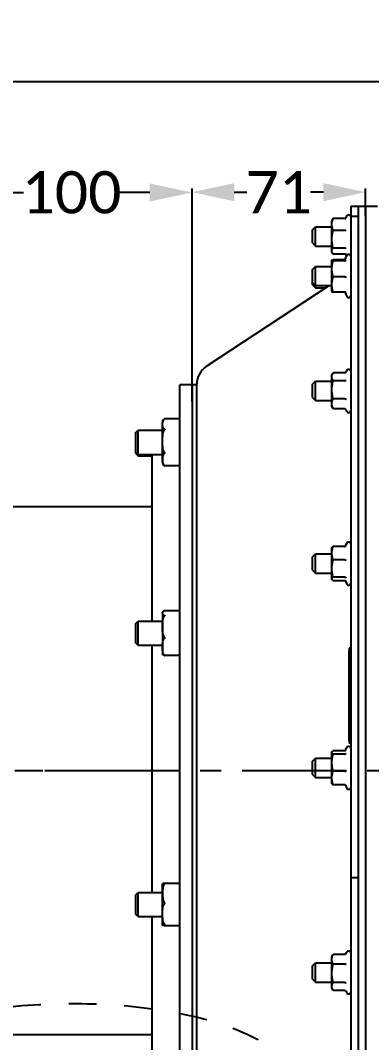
# Model space of a CAD drawing. Header units: millimetres. Extents: x 233 to 4124, y -943 to 2529.
# Drawn here: x 3085.5 to 3231.2, y 465.9 to 889.7 of the extents above; entities that cross this region are included whole.
import ezdxf

# ---------------------------------------------------------------- set-up
doc = ezdxf.new("R2010")
doc.units = ezdxf.units.MM
doc.header["$LTSCALE"] = 115.5
doc.header["$PDMODE"] = 3
doc.header["$PDSIZE"] = 8
doc.linetypes.add('CENTER', pattern=[0.6, 0.375, -0.075, 0.075, -0.075])
doc.linetypes.add('DASHED', pattern=[0.2, 0.1, -0.1])
doc.layers.get('0').update_dxf_attribs({"linetype": 'CONTINUOUS'})
doc.layers.get('Defpoints').update_dxf_attribs({"linetype": 'CONTINUOUS'})
doc.styles.get("Standard").update_dxf_attribs({"font": 'calibri.ttf'})
doc.dimstyles.new('DIMSTYLE_3', dxfattribs={"dimtxt": 17.5, "dimasz": 17.5, "dimexe": 1.5, "dimexo": 1, "dimgap": 0.875, "dimtad": 1, "dimdsep": 46, "dimtxsty": 'Standard', "dimblk": '_FILLED', "dimblk1": '_FILLED', "dimblk2": '_FILLED', "dimcen": 0.09, "dimazin": 2, "dimtp": 0.01, "dimtm": 0.01, "dimtfac": 1, "dimtofl": 0, "dimtmove": 0, "dimatfit": 3, "dimldrblk": '_FILLED', "dimfxl": 1, "dimtolj": 1, "dimarcsym": 0})
doc.dimstyles.get("Standard").update_dxf_attribs({"dimtxt": 17.5, "dimasz": 17.5, "dimexe": 1.5, "dimexo": 1, "dimtad": 1, "dimdsep": 46, "dimtxsty": 'Standard', "dimblk": '_FILLED', "dimblk1": '_FILLED', "dimblk2": '_FILLED', "dimcen": 0.09, "dimazin": 2, "dimtol": 1, "dimtp": 0.01, "dimtm": 0.01, "dimtfac": 1, "dimtofl": 0, "dimtmove": 0, "dimatfit": 3, "dimldrblk": '_FILLED', "dimfxl": 1, "dimtolj": 1, "dimarcsym": 0})

# ---------------------------------------------------------------- blocks, each defined once
blk = doc.blocks.new('_FILLED')
at = {"color": 0, "linetype": 'ByBlock'}
blk.add_solid([(0, 0), (-1, 0.214), (-1, -0.214)], dxfattribs=at)
blk = doc.blocks.new('*D187')
at = {"color": 0, "linetype": 'Continuous', "lineweight": -2}
for p, q in [((3056.9, 743.68), (3056.9, 865.87)), ((3886.71, 688.07), (3886.71, 865.87)), ((3074.4, 864.37), (3869.21, 864.37))]:
    blk.add_line(p, q, dxfattribs=at)
at = {"layer": 'Defpoints', "color": 0}
for p in [(3886.71, 864.37), (3056.9, 742.68), (3886.71, 687.07)]:
    blk.add_point(p, dxfattribs=at)
at = {"color": 0, "linetype": 'ByBlock', "lineweight": -2, "xscale": 17.5, "yscale": 17.5, "zscale": 17.5, "rotation": 180}
blk.add_blockref('_FILLED', (3056.9, 864.37), dxfattribs=at)
at = {"color": 0, "linetype": 'ByBlock', "lineweight": -2, "xscale": 17.5, "yscale": 17.5, "zscale": 17.5}
blk.add_blockref('_FILLED', (3886.71, 864.37), dxfattribs=at)
at = {"color": 0, "insert": (3430.03, 888.57), "char_height": 17.5, "attachment_point": 2, "line_spacing_factor": 0.9}
blk.add_mtext('\\A1;830', dxfattribs=at)
blk = doc.blocks.new('*D193')
at = {"color": 0, "lineweight": -2}
for p, q in [((3056.71, 729.05), (3056.71, 819.86)), ((3074.21, 818.36), (3086.77, 818.36)), ((3139.21, 818.36), (3126.64, 818.36)), ((3156.71, 731.73), (3156.71, 819.86))]:
    blk.add_line(p, q, dxfattribs=at)
at = {"layer": 'Defpoints', "color": 0}
for p in [(3156.71, 818.36), (3156.71, 730.73), (3056.71, 728.05)]:
    blk.add_point(p, dxfattribs=at)
at = {"color": 0, "linetype": 'ByBlock', "lineweight": -2, "xscale": 17.5, "yscale": 17.5, "zscale": 17.5, "rotation": 180}
blk.add_blockref('_FILLED', (3056.71, 818.36), dxfattribs=at)
at = {"color": 0, "linetype": 'ByBlock', "lineweight": -2, "xscale": 17.5, "yscale": 17.5, "zscale": 17.5}
blk.add_blockref('_FILLED', (3156.71, 818.36), dxfattribs=at)
at = {"color": 0, "insert": (3106.71, 818.36), "char_height": 17.5, "attachment_point": 5}
blk.add_mtext('\\A1;\\A1;100', dxfattribs=at)
blk = doc.blocks.new('*D194')
at = {"color": 0, "lineweight": -2}
for p, q in [((3156.71, 731.73), (3156.71, 819.99)), ((3174.21, 818.49), (3179.52, 818.49)), ((3211.21, 818.49), (3205.89, 818.49)), ((3228.71, 808.79), (3228.71, 819.99))]:
    blk.add_line(p, q, dxfattribs=at)
at = {"layer": 'Defpoints', "color": 0}
for p in [(3156.71, 818.49), (3228.71, 807.79), (3156.71, 730.73)]:
    blk.add_point(p, dxfattribs=at)
at = {"color": 0, "linetype": 'ByBlock', "lineweight": -2, "xscale": 17.5, "yscale": 17.5, "zscale": 17.5, "rotation": 180}
blk.add_blockref('_FILLED', (3156.71, 818.49), dxfattribs=at)
at = {"color": 0, "linetype": 'ByBlock', "lineweight": -2, "xscale": 17.5, "yscale": 17.5, "zscale": 17.5}
blk.add_blockref('_FILLED', (3228.71, 818.49), dxfattribs=at)
at = {"color": 0, "insert": (3192.71, 818.49), "char_height": 17.5, "attachment_point": 5}
blk.add_mtext('\\A1;\\A1;71', dxfattribs=at)

msp = doc.modelspace()

# ---------------------------------------------------------------- linework, layer by layer
at = {"linetype": 'Continuous'}
for p, q in [((3222.70762, 344.68208), (3222.70762, 812.68208)), ((3222.70762, 812.68208), (3233.70762, 812.68208)), ((3225.70762, 812.68208), (3225.70762, 344.68208)), ((3228.70762, 812.68208), (3228.70762, 344.68208)), ((3214.70762, 806.67925), (3214.93394, 807.07125)), ((3214.70762, 793.67925), (3214.70762, 806.67925)), ((3220.10056, 807.55714), (3215.28818, 807.55714)), ((3220.50041, 807.75842), (3220.74325, 808.42562)), ((3220.58215, 807.8697), (3220.6215, 807.95654)), ((3225.70762, 808.41402), (3222.70762, 808.41402)), ((3206.70762, 802.92924), (3207.95762, 804.17924)), ((3206.70762, 797.42924), (3206.70762, 802.92924)), ((3207.95762, 796.17924), (3207.95762, 804.17924)), ((3207.95762, 804.17924), (3214.70762, 804.17924)), ((3220.10056, 802.67444), (3215.28818, 802.67444)), ((3206.70762, 797.42924), (3207.95762, 796.17924)), ((3207.95762, 796.17924), (3214.70762, 796.17924)), ((3214.70762, 793.67925), (3214.93394, 793.28725)), ((3220.10056, 795.29655), (3215.28818, 795.29655)), ((3220.10056, 792.80136), (3215.28818, 792.80136)), ((3220.3811, 792.92787), (3220.73207, 791.96359)), ((3220.38174, 792.92837), (3220.3819, 792.92796)), ((3214.70762, 790.23852), (3214.7132, 790.25734)), ((3214.70762, 777.24792), (3214.70762, 790.23852)), ((3220.10056, 790.44033), (3215.28818, 790.44033)), ((3220.10056, 790.0367), (3215.28818, 790.0367)), ((3220.23141, 790.58707), (3220.23097, 790.5859)), ((3220.23111, 790.58719), (3220.74325, 791.99429)), ((3206.70762, 786.49792), (3207.95762, 787.74792)), ((3206.70762, 780.13963), (3206.70762, 786.49792)), ((3207.95762, 778.88963), (3207.95762, 787.74792)), ((3207.95762, 787.74792), (3214.70762, 787.74792)), ((3206.70762, 780.99792), (3207.95762, 779.74792)), ((3206.70762, 780.13963), (3207.95762, 778.88963)), ((3220.10056, 783.3443), (3215.28818, 783.3443)), ((3162.76726, 746.34811), (3213.62605, 779.74792)), ((3207.95762, 779.74792), (3214.70762, 779.74792)), ((3207.95762, 778.88963), (3212.31912, 778.88963)), ((3214.70762, 777.24792), (3214.71306, 777.2385)), ((3220.10056, 777.05552), (3215.28818, 777.05552)), ((3220.2314, 776.90878), (3220.23097, 776.90993)), ((3220.2311, 776.90866), (3220.74325, 775.50155)), ((3214.70762, 742.59718), (3215.11552, 743.30369)), ((3214.70762, 729.59718), (3214.70762, 742.59718)), ((3215.11555, 743.30368), (3215.28818, 743.58044)), ((3220.10056, 743.58044), (3215.28818, 743.58044)), ((3220.50428, 743.687), (3220.74325, 744.34355)), ((3220.50735, 743.69418), (3220.50485, 743.68728)), ((3151.70762, 418.68208), (3151.70762, 738.68208)), ((3158.70762, 738.68208), (3151.70762, 738.68208)), ((3156.70762, 738.68208), (3156.70762, 418.68208)), ((3158.70762, 418.53887), (3158.70762, 738.82529)), ((3206.70762, 738.84718), (3207.95762, 740.09718)), ((3206.70762, 733.34718), (3206.70762, 738.84718)), ((3207.95762, 732.09718), (3207.95762, 740.09718)), ((3207.95762, 740.09718), (3214.70762, 740.09718)), ((3220.10056, 740.33945), (3215.28818, 740.33945)), ((3206.70762, 733.34718), (3207.95762, 732.09718)), ((3207.95762, 732.09718), (3214.70762, 732.09718)), ((3214.70762, 729.59718), (3215.11552, 728.89068)), ((3220.10056, 732.85619), (3215.28818, 732.85619)), ((3215.11553, 728.89068), (3215.28818, 728.61392)), ((3220.10056, 728.61392), (3215.28818, 728.61392)), ((3220.58531, 728.28476), (3220.74325, 727.85081)), ((3220.6215, 728.20882), (3220.60958, 728.23921)), ((3144.50762, 706.36048), (3144.50762, 723.19039)), ((3144.52888, 723.13101), (3144.52965, 723.14112)), ((3144.52888, 723.13101), (3144.52993, 723.14112)), ((3151.6273, 724.52684), (3145.38794, 724.52684)), ((3151.50762, 722.50299), (3151.50762, 715.00954)), ((3151.50762, 722.50299), (3151.70762, 722.50299)), ((3151.70762, 722.02073), (3151.50762, 722.02073)), ((3151.50762, 721.02544), (3151.70762, 721.02544)), ((3133.40762, 718.85544), (3134.32762, 719.77544)), ((3133.40762, 710.12583), (3133.40762, 718.85544)), ((3134.32762, 709.20583), (3134.32762, 719.77544)), ((3134.32762, 719.77544), (3144.50762, 719.77544)), ((3151.70762, 715.00954), (3151.50762, 715.00954)), ((3133.40762, 710.69544), (3134.32762, 709.77544)), ((3133.40762, 710.12583), (3134.32762, 709.20583)), ((3134.32762, 709.77544), (3144.50762, 709.77544)), ((3134.32762, 709.20583), (3140.17126, 709.20583)), ((3140.17126, 640.6234), (3140.17126, 709.77544)), ((3151.50762, 707.83612), (3151.50762, 705.02403)), ((3151.50762, 707.83612), (3151.70762, 707.83612)), ((3151.50762, 705.02403), (3145.38794, 705.02403)), ((3151.70762, 707.29604), (3151.50762, 707.29604)), ((3065.70762, 688.18208), (3140.17126, 688.18208)), ((3214.70762, 670.98142), (3214.79029, 671.1246)), ((3214.70762, 657.98142), (3214.70762, 670.98142)), ((3220.10056, 671.61627), (3215.28818, 671.61627)), ((3220.36839, 671.69788), (3220.74325, 672.72779)), ((3206.70762, 667.23142), (3207.95762, 668.48142)), ((3206.70762, 661.73142), (3206.70762, 667.23142)), ((3207.95762, 660.48142), (3207.95762, 668.48142)), ((3207.95762, 668.48142), (3214.70762, 668.48142)), ((3220.10056, 666.03132), (3215.28818, 666.03132)), ((3206.70762, 661.73142), (3207.95762, 660.48142)), ((3207.95762, 660.48142), (3214.70762, 660.48142)), ((3214.70762, 657.98142), (3214.79029, 657.83824)), ((3220.10056, 658.89647), (3215.28818, 658.89647)), ((3220.10056, 657.34657), (3215.28818, 657.34657)), ((3220.28361, 657.50097), (3220.28468, 657.49805)), ((3220.28364, 657.49782), (3220.74325, 656.23505)), ((3144.50762, 644.03836), (3144.53078, 644.29915)), ((3151.50762, 644.90538), (3145.35639, 644.90538)), ((3151.50762, 644.90538), (3151.50762, 643.89562)), ((3133.40762, 639.7034), (3134.32762, 640.6234)), ((3134.32762, 630.6234), (3134.32762, 640.6234)), ((3134.32762, 640.6234), (3144.50762, 640.6234)), ((3144.50762, 644.03831), (3144.50762, 627.20849)), ((3144.51068, 644.03827), (3144.51029, 644.00939)), ((3144.51103, 644.03827), (3144.51029, 644.00939)), ((3151.70762, 643.89562), (3151.50762, 643.89562)), ((3133.40762, 631.5434), (3133.40762, 639.7034)), ((3151.50762, 638.57644), (3151.50762, 629.7776)), ((3151.50762, 638.57644), (3151.70762, 638.57644)), ((3133.40762, 631.5434), (3134.32762, 630.6234)), ((3134.32762, 630.6234), (3144.50762, 630.6234)), ((3140.17126, 528.11591), (3140.17126, 630.6234)), ((3151.70762, 629.7776), (3151.50762, 629.7776)), ((3221.70762, 628.2869), (3221.70762, 591.13246)), ((3221.70762, 628.2869), (3221.90762, 628.2869)), ((3221.90762, 629.43775), (3221.90762, 589.98161)), ((3222.70762, 629.43775), (3221.90762, 629.43775)), ((3144.50762, 627.20845), (3144.53078, 626.94765)), ((3151.65885, 626.34142), (3145.35639, 626.34142)), ((3221.70762, 592.77712), (3221.90762, 592.77712)), ((3221.70762, 591.13246), (3221.90762, 591.13246)), ((3222.70762, 591.9552), (3221.90762, 591.9552)), ((3222.70762, 589.98161), (3221.90762, 589.98161)), ((3214.70762, 586.30349), (3214.77256, 586.41596)), ((3214.70762, 573.30349), (3214.70762, 586.30349)), ((3220.10056, 586.88214), (3215.28818, 586.88214)), ((3220.10056, 585.50371), (3215.28818, 585.50371)), ((3220.27251, 586.75371), (3220.27149, 586.75091)), ((3220.27161, 586.75403), (3220.74325, 588.04986)), ((3206.70762, 582.55348), (3207.95762, 583.80348)), ((3206.70762, 577.05348), (3206.70762, 582.55348)), ((3207.95762, 575.80348), (3207.95762, 583.80348)), ((3207.95762, 583.80348), (3214.70762, 583.80348)), ((3095.70727, 578.68208), (3108.16476, 578.68208)), ((3206.70762, 577.05348), (3207.95762, 575.80348)), ((3220.10056, 578.42506), (3215.28818, 578.42506)), ((3207.95762, 575.80348), (3214.70762, 575.80348)), ((3214.70762, 573.30349), (3214.77256, 573.19102)), ((3220.10056, 572.72483), (3215.28818, 572.72483)), ((3220.34082, 572.66278), (3220.74325, 571.55712)), ((3225.70762, 534.19346), (3222.70762, 534.19346)), ((3144.50762, 531.53087), (3144.51104, 531.63133)), ((3144.50762, 514.70096), (3144.50762, 531.53087)), ((3145.30766, 531.88524), (3145.32417, 531.88578)), ((3151.50762, 531.88578), (3145.32399, 531.88578)), ((3151.50762, 531.88578), (3151.50762, 527.56931)), ((3151.50762, 531.58384), (3151.70762, 531.58384)), ((3133.40762, 527.19591), (3134.32762, 528.11591)), ((3133.40762, 519.03591), (3133.40762, 527.19591)), ((3134.32762, 518.11591), (3134.32762, 528.11591)), ((3134.32762, 528.11591), (3144.50762, 528.11591)), ((3151.50762, 529.36591), (3151.70762, 529.36591)), ((3151.70762, 527.56931), (3151.50762, 527.56931)), ((3133.40762, 519.03591), (3134.32762, 518.11591)), ((3134.32762, 518.11591), (3144.50762, 518.11591)), ((3140.17126, 448.15833), (3140.17126, 518.11591)), ((3151.50762, 519.56458), (3151.50762, 514.61461)), ((3151.50762, 519.56458), (3151.70762, 519.56458)), ((3144.50762, 514.70096), (3144.51104, 514.6005)), ((3145.30766, 514.34659), (3145.32417, 514.34605)), ((3151.69126, 514.34605), (3145.32399, 514.34605)), ((3151.50762, 516.86591), (3151.70762, 516.86591)), ((3151.70762, 514.61461), (3151.50762, 514.61461)), ((3214.70762, 501.45483), (3215.1636, 502.2446)), ((3214.70762, 488.45483), (3214.70762, 501.45483)), ((3215.28818, 502.44952), (3215.16341, 502.24462)), ((3220.10056, 502.44952), (3215.28818, 502.44952)), ((3220.60114, 502.81076), (3220.74325, 503.2012)), ((3220.62151, 502.85527), (3220.61366, 502.83473)), ((3206.70762, 497.70483), (3207.95762, 498.95483)), ((3206.70762, 492.20483), (3206.70762, 497.70483)), ((3207.95762, 490.95483), (3207.95762, 498.95483)), ((3207.95762, 498.95483), (3214.70762, 498.95483)), ((3220.10056, 498.35263), (3215.28818, 498.35263)), ((3206.70762, 492.20483), (3207.95762, 490.95483)), ((3207.95762, 490.95483), (3214.70762, 490.95483)), ((3214.70762, 488.45483), (3215.1636, 487.66506)), ((3215.28818, 487.46014), (3215.16341, 487.66504)), ((3220.10056, 490.85793), (3215.28818, 490.85793)), ((3220.10056, 487.46014), (3215.28818, 487.46014)), ((3220.53678, 487.27574), (3220.74325, 486.70846)), ((3061.70762, 469.18208), (3140.17126, 469.18208))]:
    msp.add_line(p, q, dxfattribs=at)
at = {"linetype": 'DASHED'}
msp.add_line((3037.06233, 578.68208), (3095.70727, 578.68208), dxfattribs=at)
at = {"linetype": 'CENTER'}
msp.add_line((3108.16476, 578.68208), (3733.40012, 578.68208), dxfattribs=at)
at = {"linetype": 'Continuous'}
for points in [[(3220.09926, 790.40553), (3220.09737, 790.4045), (3220.11887, 790.42037), (3220.17506, 790.4809), (3220.23097, 790.5859)], [(3220.23097, 776.90993), (3220.17506, 777.01494), (3220.14191, 777.05064)]]:
    msp.add_lwpolyline(points, dxfattribs=at)
for centre, radius, start, end in [((3220.00526, 808.18179), 0.6559, 319.4743961, 331.5813407), ((3221.6949, 808.07925), 1.01272, 40, 160), ((3221.6949, 791.64792), 1.01272, 0, 160), ((3220.10033, 790.94415), 0.50383, 270.0013053, 274.7801386), ((3221.6949, 792.27925), 1.01272, 341.7117768, 0), ((3221.6949, 775.84792), 1.01272, 200, 0), ((3167.70762, 738.82529), 9, 123.2935633, 180), ((3221.6949, 743.99718), 1.01272, 0, 160), ((3219.97629, 727.97339), 0.68682, 22.7724884, 27.0800185), ((3221.6949, 728.19718), 1.01272, 200, 0), ((3145.98762, 723.19039), 1.48, 146.9263773, 180), ((3148.63734, 722.82628), 4.11974, 174.9683316, 175.6170719), ((3145.87731, 723.33987), 1.29794, 149.8136009, 150.5211396), ((3145.98762, 706.36048), 1.48, 180, 227.2773948), ((3221.6949, 672.38142), 1.01272, 0, 160), ((3221.6949, 656.58142), 1.01272, 200, 0), ((3221.6949, 587.70349), 1.01272, 0, 160), ((3220.03686, 572.11673), 0.62641, 21.0385084, 44.0137564), ((3221.6949, 571.90349), 1.01272, 200, 0), ((3219.97365, 503.09139), 0.68955, 335.9056439, 338.1492257), ((3221.6949, 502.85483), 1.01272, 0, 160), ((3221.6949, 487.05483), 1.01272, 200, 0)]:
    msp.add_arc(centre, radius, start, end, dxfattribs=at)
at = {"linetype": 'DASHED'}
msp.add_ellipse((3101.85164, 445.65578), major_axis=(-97.69816, -2.41226), ratio=0.371976348, dxfattribs=at)
at = {"linetype": 'Continuous'}
for points, knots in [([(3214.70762, 805.11579), (3214.70762, 805.53038), (3214.82313, 806.3738), (3215.11516, 807.16723), (3215.28818, 807.55714)], [0, 0, 0, 0, 0.492880169, 1, 1, 1, 1]), ([(3215.28818, 807.55714), (3215.25387, 807.51763), (3215.12517, 807.36391), (3215.00832, 807.19962), (3214.9343, 807.07123)], [0, 0, 0, 0, 0.2609622, 1, 1, 1, 1]), ([(3220.10056, 807.55714), (3220.17733, 807.55711), (3220.33215, 807.59769), (3220.454, 807.69747), (3220.50381, 807.7556)], [0, 0, 0, 0, 0.500707042, 1, 1, 1, 1]), ([(3215.28818, 802.67444), (3215.11516, 803.06434), (3214.82332, 803.85782), (3214.70762, 804.7012), (3214.70762, 805.11579)], [0, 0, 0, 0, 0.507114681, 1, 1, 1, 1]), ([(3214.70762, 798.9855), (3214.70762, 799.60915), (3214.81903, 800.85894), (3215.11225, 802.07536), (3215.28818, 802.67444)], [0, 0, 0, 0, 0.499711905, 1, 1, 1, 1]), ([(3220.10034, 802.67445), (3220.20861, 802.67443), (3220.36068, 802.69028), (3220.53323, 802.74977), (3220.59796, 802.78801), (3220.62151, 802.80953)], [0, 0, 0, 0, 0.594309454, 0.824918151, 1, 1, 1, 1]), ([(3215.28818, 795.29655), (3215.11225, 795.89562), (3214.81923, 797.11208), (3214.70762, 798.36184), (3214.70762, 798.9855)], [0, 0, 0, 0, 0.500287815, 1, 1, 1, 1]), ([(3214.70762, 794.04895), (3214.70762, 794.15524), (3214.73692, 794.37403), (3214.85916, 794.69191), (3215.04723, 795.00249), (3215.20314, 795.19862), (3215.28818, 795.29655)], [0, 0, 0, 0, 0.227101254, 0.465807522, 0.722871952, 1, 1, 1, 1]), ([(3214.93436, 793.28727), (3214.86535, 793.407), (3214.75181, 793.65163), (3214.70762, 793.91991), (3214.70762, 794.04895)], [0, 0, 0, 0, 0.517122015, 1, 1, 1, 1]), ([(3215.28818, 792.80136), (3215.25387, 792.84087), (3215.12518, 792.99458), (3215.00836, 793.15888), (3214.93436, 793.28727)], [0, 0, 0, 0, 0.260967881, 1, 1, 1, 1]), ([(3220.50388, 792.60272), (3220.45402, 792.66088), (3220.3321, 792.76073), (3220.17717, 792.80139), (3220.10034, 792.80137)], [0, 0, 0, 0, 0.499258797, 1, 1, 1, 1]), ([(3220.6215, 795.03222), (3220.57727, 795.1113), (3220.41518, 795.25022), (3220.21113, 795.29655), (3220.10056, 795.29655)], [0, 0, 0, 0, 0.450364579, 1, 1, 1, 1]), ([(3215.28818, 790.0367), (3215.20793, 790.05165), (3215.06539, 790.08056), (3214.9021, 790.12198), (3214.80124, 790.15912), (3214.74596, 790.18558), (3214.70762, 790.2168), (3214.70762, 790.23852)], [0, 0, 0, 0, 0.389964986, 0.693327613, 0.80790219, 0.896263644, 1, 1, 1, 1]), ([(3214.70762, 786.6905), (3214.70762, 787.25664), (3214.81973, 788.39415), (3215.11277, 789.49491), (3215.28818, 790.0367)], [0, 0, 0, 0, 0.498530207, 1, 1, 1, 1]), ([(3214.71315, 790.25734), (3214.71851, 790.26651), (3214.73758, 790.28446), (3214.79716, 790.31839), (3214.90964, 790.35681), (3215.08214, 790.40022), (3215.21462, 790.42663), (3215.28818, 790.44033)], [0, 0, 0, 0, 0.052216215, 0.124994303, 0.336770358, 0.632286803, 1, 1, 1, 1]), ([(3220.10056, 790.0367), (3220.21319, 790.03669), (3220.43337, 790.10715), (3220.58026, 790.2822), (3220.6215, 790.37715)], [0, 0, 0, 0, 0.521080776, 1, 1, 1, 1]), ([(3215.28818, 783.3443), (3215.11277, 783.88609), (3214.81992, 784.98689), (3214.70762, 786.12436), (3214.70762, 786.6905)], [0, 0, 0, 0, 0.501468662, 1, 1, 1, 1]), ([(3214.70762, 780.19991), (3214.70762, 780.7322), (3214.82024, 781.80378), (3215.11316, 782.83629), (3215.28818, 783.3443)], [0, 0, 0, 0, 0.49765621, 1, 1, 1, 1]), ([(3215.28818, 777.05552), (3215.11316, 777.56352), (3214.82044, 778.59607), (3214.70762, 779.66761), (3214.70762, 780.19991)], [0, 0, 0, 0, 0.502342032, 1, 1, 1, 1]), ([(3220.10034, 783.34431), (3220.20781, 783.34432), (3220.35487, 783.34123), (3220.52855, 783.33212), (3220.59486, 783.32638), (3220.62151, 783.32245)], [0, 0, 0, 0, 0.617826349, 0.845133753, 1, 1, 1, 1]), ([(3214.71314, 777.2385), (3214.71849, 777.22933), (3214.73754, 777.21139), (3214.7971, 777.17745), (3214.90959, 777.13903), (3215.08211, 777.09563), (3215.21461, 777.06922), (3215.28818, 777.05552)], [0, 0, 0, 0, 0.052186696, 0.124930734, 0.336691695, 0.632253429, 1, 1, 1, 1]), ([(3220.6215, 776.69322), (3220.5901, 776.77017), (3220.49092, 776.91518), (3220.33898, 777.00575), (3220.25595, 777.03157)], [0, 0, 0, 0, 0.488699733, 1, 1, 1, 1]), ([(3214.70762, 741.95994), (3214.70762, 742.18855), (3214.78997, 742.66248), (3214.99399, 743.09262), (3215.11566, 743.30367)], [0, 0, 0, 0, 0.484110504, 1, 1, 1, 1]), ([(3215.28818, 740.33945), (3215.12023, 740.59067), (3214.90042, 740.98251), (3214.73608, 741.54255), (3214.70762, 741.82233), (3214.70762, 741.95994)], [0, 0, 0, 0, 0.519859075, 0.763268089, 1, 1, 1, 1]), ([(3220.10034, 743.58043), (3220.16542, 743.5804), (3220.29672, 743.60977), (3220.40657, 743.68474), (3220.45406, 743.72934)], [0, 0, 0, 0, 0.499750783, 1, 1, 1, 1]), ([(3214.70762, 736.59782), (3214.70762, 737.23032), (3214.81894, 738.49739), (3215.11218, 739.73157), (3215.28818, 740.33945)], [0, 0, 0, 0, 0.499866435, 1, 1, 1, 1]), ([(3220.10056, 740.33945), (3220.21036, 740.33946), (3220.40705, 740.37696), (3220.57532, 740.49739), (3220.6215, 740.5691)], [0, 0, 0, 0, 0.562800799, 1, 1, 1, 1]), ([(3215.28818, 732.85619), (3215.11218, 733.46406), (3214.81914, 734.69827), (3214.70762, 735.96532), (3214.70762, 736.59782)], [0, 0, 0, 0, 0.500133397, 1, 1, 1, 1]), ([(3214.70762, 730.73506), (3214.70762, 730.91482), (3214.73541, 731.2774), (3214.89634, 732.00076), (3215.11663, 732.5203), (3215.28818, 732.85619)], [0, 0, 0, 0, 0.243189505, 0.489764796, 1, 1, 1, 1]), ([(3215.28818, 728.61392), (3215.11663, 728.9498), (3214.89646, 729.46939), (3214.73549, 730.19271), (3214.70762, 730.55529), (3214.70762, 730.73506)], [0, 0, 0, 0, 0.510227968, 0.756807382, 1, 1, 1, 1]), ([(3220.10034, 732.8562), (3220.20922, 732.85624), (3220.36402, 732.83307), (3220.53586, 732.75666), (3220.59902, 732.70741), (3220.62151, 732.68073)], [0, 0, 0, 0, 0.581105485, 0.813743924, 1, 1, 1, 1]), ([(3220.58782, 728.28605), (3220.54145, 728.37671), (3220.40737, 728.54031), (3220.20192, 728.61397), (3220.10056, 728.61392)], [0, 0, 0, 0, 0.501170448, 1, 1, 1, 1]), ([(3144.7474, 720.77918), (3144.64686, 720.95702), (3144.53625, 721.354), (3144.50995, 721.95094), (3144.50909, 722.54131), (3144.51428, 722.93489), (3144.52888, 723.13101)], [0, 0, 0, 0, 0.257107937, 0.505058875, 0.752486472, 1, 1, 1, 1]), ([(3144.53348, 723.18761), (3144.53935, 723.25423), (3144.57002, 723.52594), (3144.64544, 723.79821), (3144.74741, 723.97859)], [0, 0, 0, 0, 0.243998271, 1, 1, 1, 1]), ([(3145.30766, 720.26262), (3145.17934, 720.3236), (3144.96188, 720.47135), (3144.804, 720.67905), (3144.7474, 720.77918)], [0, 0, 0, 0, 0.552589137, 1, 1, 1, 1]), ([(3144.75538, 723.99249), (3144.76983, 724.01733), (3144.83464, 724.12069), (3144.91502, 724.21441), (3144.98352, 724.27767)], [0, 0, 0, 0, 0.235590816, 1, 1, 1, 1]), ([(3144.98352, 724.27767), (3145.00538, 724.29786), (3145.10437, 724.38283), (3145.21677, 724.45201), (3145.30766, 724.4952)], [0, 0, 0, 0, 0.228281267, 1, 1, 1, 1]), ([(3145.38793, 724.52684), (3145.38426, 724.52682), (3145.37429, 724.52315), (3145.34732, 724.51372), (3145.32433, 724.50312), (3145.30766, 724.4952)], [0, 0, 0, 0, 0.127373041, 0.359497269, 1, 1, 1, 1]), ([(3144.7474, 711.71438), (3144.67406, 712.00408), (3144.58107, 712.59704), (3144.5264, 713.49243), (3144.51137, 714.3895), (3144.50942, 715.28654), (3144.51137, 716.18359), (3144.5264, 717.08065), (3144.58105, 717.97605), (3144.67407, 718.56901), (3144.74741, 718.8587)], [0, 0, 0, 0, 0.124944799, 0.249951963, 0.374974616, 0.499999721, 0.625024802, 0.750047571, 0.875054938, 1, 1, 1, 1]), ([(3144.74741, 718.8587), (3144.80032, 719.06773), (3144.93366, 719.47843), (3145.16016, 719.85579), (3145.30766, 720.01231)], [0, 0, 0, 0, 0.500635817, 1, 1, 1, 1]), ([(3145.30766, 720.26262), (3145.32808, 720.25292), (3145.36814, 720.22871), (3145.38913, 720.18262), (3145.38913, 720.15962)], [0, 0, 0, 0, 0.495686062, 1, 1, 1, 1]), ([(3145.38913, 720.15962), (3145.38913, 720.13242), (3145.36489, 720.07692), (3145.32807, 720.03396), (3145.30766, 720.01231)], [0, 0, 0, 0, 0.47755767, 1, 1, 1, 1]), ([(3144.74743, 709.65566), (3144.6078, 709.35112), (3144.53165, 708.84159), (3144.51136, 708.17896), (3144.50929, 707.68313), (3144.51136, 707.18729), (3144.53165, 706.52466), (3144.6078, 706.01514), (3144.74743, 705.71059)], [0, 0, 0, 0, 0.251766062, 0.3759145, 0.499999943, 0.624085383, 0.74823383, 1, 1, 1, 1]), ([(3145.30766, 710.5609), (3145.16017, 710.7174), (3144.9337, 711.09474), (3144.80031, 711.50538), (3144.7474, 711.71438)], [0, 0, 0, 0, 0.499362103, 1, 1, 1, 1]), ([(3145.30766, 710.29254), (3145.17515, 710.2149), (3144.95261, 710.02385), (3144.80267, 709.77615), (3144.74743, 709.65566)], [0, 0, 0, 0, 0.536743415, 1, 1, 1, 1]), ([(3145.30766, 710.5609), (3145.32825, 710.53905), (3145.36581, 710.49453), (3145.39446, 710.42441), (3145.38422, 710.37009), (3145.35817, 710.32734), (3145.32835, 710.30467), (3145.30766, 710.29254)], [0, 0, 0, 0, 0.278523923, 0.542292566, 0.662764415, 0.777497038, 1, 1, 1, 1]), ([(3151.70758, 710.29254), (3151.68698, 710.30461), (3151.6473, 710.33485), (3151.61472, 710.41254), (3151.65104, 710.49404), (3151.68705, 710.53911), (3151.70758, 710.5609)], [0, 0, 0, 0, 0.222718081, 0.456052028, 0.720764508, 1, 1, 1, 1]), ([(3144.74743, 705.71059), (3144.80267, 705.5901), (3144.95261, 705.3424), (3145.17515, 705.15135), (3145.30766, 705.07371)], [0, 0, 0, 0, 0.463256417, 1, 1, 1, 1]), ([(3144.98352, 705.2732), (3145.00538, 705.25301), (3145.10437, 705.16805), (3145.21677, 705.09886), (3145.30766, 705.05567)], [0, 0, 0, 0, 0.228281267, 1, 1, 1, 1]), ([(3145.30766, 705.07371), (3145.31842, 705.0674), (3145.33861, 705.05596), (3145.36148, 705.04243), (3145.37771, 705.03377), (3145.38309, 705.02873), (3145.39, 705.02642), (3145.38841, 705.02403), (3145.38793, 705.02403)], [0, 0, 0, 0, 0.388955117, 0.718114846, 0.845415763, 0.93675416, 0.985106767, 1, 1, 1, 1]), ([(3145.38793, 705.02403), (3145.38426, 705.02406), (3145.37429, 705.02772), (3145.34732, 705.03715), (3145.32433, 705.04775), (3145.30766, 705.05567)], [0, 0, 0, 0, 0.127373041, 0.359497269, 1, 1, 1, 1]), ([(3214.70762, 668.82379), (3214.70762, 669.29713), (3214.82198, 670.25405), (3215.11401, 671.16732), (3215.28818, 671.61627)], [0, 0, 0, 0, 0.495693853, 1, 1, 1, 1]), ([(3215.28818, 671.61627), (3215.18398, 671.54173), (3214.99974, 671.39634), (3214.84381, 671.21659), (3214.79064, 671.1246)], [0, 0, 0, 0, 0.546642994, 1, 1, 1, 1]), ([(3220.10034, 671.61627), (3220.12415, 671.61625), (3220.21853, 671.62336), (3220.31002, 671.65829), (3220.37013, 671.69532)], [0, 0, 0, 0, 0.252238994, 1, 1, 1, 1]), ([(3215.28818, 666.03132), (3215.11401, 666.48028), (3214.82185, 667.39352), (3214.70762, 668.35046), (3214.70762, 668.82379)], [0, 0, 0, 0, 0.504308374, 1, 1, 1, 1]), ([(3214.70762, 662.46389), (3214.70762, 663.06715), (3214.81925, 664.27709), (3215.11242, 665.45254), (3215.28818, 666.03132)], [0, 0, 0, 0, 0.49933008, 1, 1, 1, 1]), ([(3220.10056, 666.03132), (3220.20827, 666.03136), (3220.35731, 666.0403), (3220.53041, 666.07745), (3220.59639, 666.10098), (3220.6215, 666.11522)], [0, 0, 0, 0, 0.608385805, 0.836933628, 1, 1, 1, 1]), ([(3215.28818, 658.89647), (3215.11242, 659.47524), (3214.81945, 660.65073), (3214.70762, 661.86063), (3214.70762, 662.46389)], [0, 0, 0, 0, 0.500669365, 1, 1, 1, 1]), ([(3214.70762, 658.12152), (3214.70762, 658.18837), (3214.73984, 658.33176), (3214.86586, 658.52914), (3215.05402, 658.71974), (3215.20515, 658.83707), (3215.28818, 658.89647)], [0, 0, 0, 0, 0.200409479, 0.427590904, 0.693951618, 1, 1, 1, 1]), ([(3214.79064, 657.83825), (3214.77743, 657.86111), (3214.73205, 657.94901), (3214.70762, 658.04891), (3214.70762, 658.12152)], [0, 0, 0, 0, 0.266672199, 1, 1, 1, 1]), ([(3215.28818, 657.34657), (3215.18398, 657.42111), (3214.99974, 657.5665), (3214.84381, 657.74625), (3214.79064, 657.83825)], [0, 0, 0, 0, 0.546642994, 1, 1, 1, 1]), ([(3220.10034, 658.89648), (3220.21197, 658.89654), (3220.42383, 658.83808), (3220.57899, 658.68103), (3220.62151, 658.59411)], [0, 0, 0, 0, 0.535675488, 1, 1, 1, 1]), ([(3220.37025, 657.26721), (3220.31017, 657.30429), (3220.21875, 657.33943), (3220.12437, 657.34658), (3220.10056, 657.34657)], [0, 0, 0, 0, 0.747835729, 1, 1, 1, 1]), ([(3144.74743, 644.66791), (3144.68467, 644.61817), (3144.58493, 644.50508), (3144.54237, 644.36325), (3144.53088, 644.29915)], [0, 0, 0, 0, 0.551500831, 1, 1, 1, 1]), ([(3145.30766, 644.89931), (3145.18803, 644.87384), (3144.99115, 644.81779), (3144.81091, 644.71822), (3144.74743, 644.66791)], [0, 0, 0, 0, 0.601577128, 1, 1, 1, 1]), ([(3145.35641, 644.90539), (3145.35269, 644.90539), (3145.3363, 644.90466), (3145.32006, 644.90195), (3145.30766, 644.89931)], [0, 0, 0, 0, 0.226544221, 1, 1, 1, 1]), ([(3144.51029, 644.00939), (3144.5096, 643.94455), (3144.51009, 643.81462), (3144.52144, 643.61717), (3144.57918, 643.40516), (3144.68223, 643.28619), (3144.74743, 643.23452)], [0, 0, 0, 0, 0.230935717, 0.462624333, 0.703729708, 1, 1, 1, 1]), ([(3144.7474, 634.91833), (3144.67418, 635.19318), (3144.5811, 635.75668), (3144.52641, 636.60798), (3144.51137, 637.46058), (3144.50942, 638.31307), (3144.51137, 639.16557), (3144.5264, 640.01816), (3144.58107, 640.86947), (3144.67419, 641.43297), (3144.74741, 641.70782)], [0, 0, 0, 0, 0.125080561, 0.250062873, 0.375031586, 0.499999698, 0.624967785, 0.749936613, 0.874919121, 1, 1, 1, 1]), ([(3144.74741, 641.70782), (3144.80045, 641.90693), (3144.93473, 642.29959), (3145.16148, 642.65672), (3145.30766, 642.80412)], [0, 0, 0, 0, 0.498143136, 1, 1, 1, 1]), ([(3144.74743, 643.23452), (3144.81091, 643.1842), (3144.99115, 643.08463), (3145.18803, 643.02858), (3145.30766, 643.00311)], [0, 0, 0, 0, 0.398422004, 1, 1, 1, 1]), ([(3145.30766, 643.00311), (3145.32715, 642.99896), (3145.35591, 642.9897), (3145.38415, 642.96193), (3145.39188, 642.93189), (3145.38251, 642.89923), (3145.35574, 642.85453), (3145.32758, 642.82421), (3145.30766, 642.80412)], [0, 0, 0, 0, 0.220540465, 0.321724677, 0.425109605, 0.546055272, 0.687017677, 1, 1, 1, 1]), ([(3151.70758, 642.80412), (3151.68771, 642.82416), (3151.66011, 642.85496), (3151.63345, 642.89941), (3151.6231, 642.93196), (3151.6318, 642.9619), (3151.65987, 642.98928), (3151.6883, 642.99901), (3151.70758, 643.00311)], [0, 0, 0, 0, 0.313177595, 0.454252645, 0.575797929, 0.679192019, 0.781204449, 1, 1, 1, 1]), ([(3144.7474, 627.3072), (3144.67492, 627.52183), (3144.58124, 627.96624), (3144.52644, 628.63971), (3144.51136, 629.31272), (3144.50942, 629.98528), (3144.51136, 630.65784), (3144.52644, 631.33084), (3144.58122, 632.00432), (3144.67493, 632.44872), (3144.74741, 632.66335)], [0, 0, 0, 0, 0.125923276, 0.250751945, 0.375385584, 0.499999554, 0.6246135, 0.749247244, 0.874076064, 1, 1, 1, 1]), ([(3145.30766, 633.82214), (3145.1615, 633.96953), (3144.93478, 634.32663), (3144.80043, 634.71923), (3144.7474, 634.91833)], [0, 0, 0, 0, 0.501854297, 1, 1, 1, 1]), ([(3144.74741, 632.66335), (3144.8012, 632.82266), (3144.94113, 633.14271), (3145.16772, 633.41689), (3145.30766, 633.52822)], [0, 0, 0, 0, 0.484617666, 1, 1, 1, 1]), ([(3145.30766, 633.82214), (3145.31805, 633.81166), (3145.3575, 633.76868), (3145.38913, 633.71135), (3145.38913, 633.66713)], [0, 0, 0, 0, 0.250215294, 1, 1, 1, 1]), ([(3145.38913, 633.66713), (3145.38913, 633.63893), (3145.36881, 633.58364), (3145.32867, 633.54493), (3145.30766, 633.52822)], [0, 0, 0, 0, 0.512297313, 1, 1, 1, 1]), ([(3145.30766, 626.44243), (3145.16773, 626.55374), (3144.94117, 626.82791), (3144.80119, 627.14791), (3144.7474, 627.3072)], [0, 0, 0, 0, 0.515376831, 1, 1, 1, 1]), ([(3144.74743, 626.5789), (3144.68467, 626.62863), (3144.58493, 626.74172), (3144.54237, 626.88355), (3144.53088, 626.94765)], [0, 0, 0, 0, 0.551500831, 1, 1, 1, 1]), ([(3145.30766, 626.34749), (3145.18803, 626.37296), (3144.99115, 626.42902), (3144.81091, 626.52858), (3144.74743, 626.5789)], [0, 0, 0, 0, 0.601577128, 1, 1, 1, 1]), ([(3145.30766, 626.44243), (3145.32293, 626.43028), (3145.34454, 626.4127), (3145.37016, 626.38881), (3145.38274, 626.37357), (3145.39094, 626.35963), (3145.38601, 626.34631), (3145.37203, 626.34209), (3145.3622, 626.3414), (3145.35641, 626.34141)], [0, 0, 0, 0, 0.367444719, 0.526136104, 0.655047207, 0.746030799, 0.810292927, 0.890935343, 1, 1, 1, 1]), ([(3145.35641, 626.34141), (3145.35269, 626.34141), (3145.3363, 626.34214), (3145.32006, 626.34486), (3145.30766, 626.34749)], [0, 0, 0, 0, 0.226544221, 1, 1, 1, 1]), ([(3151.65936, 626.34141), (3151.6536, 626.34141), (3151.64366, 626.34213), (3151.6298, 626.34638), (3151.62408, 626.35961), (3151.63315, 626.37356), (3151.64584, 626.38849), (3151.67115, 626.41263), (3151.6924, 626.43035), (3151.70758, 626.44243)], [0, 0, 0, 0, 0.108617128, 0.190548042, 0.255581522, 0.346843239, 0.477199463, 0.634540254, 1, 1, 1, 1]), ([(3214.70762, 586.19293), (3214.70762, 586.2116), (3214.71341, 586.28964), (3214.74311, 586.3646), (3214.7728, 586.41595)], [0, 0, 0, 0, 0.23936566, 1, 1, 1, 1]), ([(3215.28818, 585.50371), (3215.20561, 585.55625), (3215.05574, 585.65961), (3214.86807, 585.82834), (3214.74118, 586.0031), (3214.70762, 586.13316), (3214.70762, 586.19293)], [0, 0, 0, 0, 0.314510619, 0.583907793, 0.80791111, 1, 1, 1, 1]), ([(3214.70762, 581.96439), (3214.70762, 582.56293), (3214.81987, 583.76357), (3215.11246, 584.92964), (3215.28818, 585.50371)], [0, 0, 0, 0, 0.49923828, 1, 1, 1, 1]), ([(3214.7728, 586.41595), (3214.82452, 586.50539), (3214.98788, 586.67844), (3215.17866, 586.81247), (3215.28818, 586.88214)], [0, 0, 0, 0, 0.443183742, 1, 1, 1, 1]), ([(3220.10034, 585.50372), (3220.21209, 585.50365), (3220.42572, 585.56326), (3220.57917, 585.72397), (3220.62151, 585.81231)], [0, 0, 0, 0, 0.532869305, 1, 1, 1, 1]), ([(3215.28818, 578.42506), (3215.11246, 578.99914), (3214.81974, 580.16518), (3214.70762, 581.36585), (3214.70762, 581.96439)], [0, 0, 0, 0, 0.500762225, 1, 1, 1, 1]), ([(3214.70762, 575.57495), (3214.70762, 576.05793), (3214.8212, 577.03368), (3215.11384, 577.96641), (3215.28818, 578.42506)], [0, 0, 0, 0, 0.496054974, 1, 1, 1, 1]), ([(3220.10056, 578.42506), (3220.20823, 578.42512), (3220.35671, 578.41588), (3220.52997, 578.38377), (3220.59613, 578.36324), (3220.6215, 578.35044)], [0, 0, 0, 0, 0.610672428, 0.83882554, 1, 1, 1, 1]), ([(3215.28818, 572.72483), (3215.11385, 573.18348), (3214.82139, 574.11625), (3214.70762, 575.09196), (3214.70762, 575.57495)], [0, 0, 0, 0, 0.503942124, 1, 1, 1, 1]), ([(3214.7728, 573.19102), (3214.82452, 573.10158), (3214.98788, 572.92853), (3215.17866, 572.79451), (3215.28818, 572.72483)], [0, 0, 0, 0, 0.443183742, 1, 1, 1, 1]), ([(3220.10034, 572.72485), (3220.17296, 572.72489), (3220.3184, 572.69048), (3220.43762, 572.60338), (3220.48735, 572.55198)], [0, 0, 0, 0, 0.503814087, 1, 1, 1, 1]), ([(3144.74743, 530.787), (3144.67457, 530.54644), (3144.58111, 530.05082), (3144.5266, 529.30096), (3144.51133, 528.55079), (3144.50931, 527.80091), (3144.51132, 527.05102), (3144.5266, 526.30085), (3144.58112, 525.55099), (3144.67457, 525.05538), (3144.74743, 524.81481)], [0, 0, 0, 0, 0.125490452, 0.250398441, 0.375204332, 0.499999983, 0.624795634, 0.749601523, 0.874509531, 1, 1, 1, 1]), ([(3144.7474, 531.81574), (3144.70045, 531.80457), (3144.62825, 531.78424), (3144.54665, 531.73466), (3144.51618, 531.68047), (3144.51211, 531.64695), (3144.51103, 531.63133)], [0, 0, 0, 0, 0.445733042, 0.691809574, 0.855335785, 1, 1, 1, 1]), ([(3145.30766, 531.88524), (3145.19057, 531.87775), (3145.00285, 531.86186), (3144.81647, 531.83218), (3144.7474, 531.81574)], [0, 0, 0, 0, 0.622972036, 1, 1, 1, 1]), ([(3145.30766, 531.75113), (3145.23502, 531.6867), (3144.98189, 531.40683), (3144.82791, 531.05274), (3144.74743, 530.787)], [0, 0, 0, 0, 0.259097668, 1, 1, 1, 1]), ([(3145.32399, 531.88578), (3145.33271, 531.88578), (3145.34901, 531.88477), (3145.37079, 531.87982), (3145.38804, 531.86763), (3145.3904, 531.84559), (3145.37817, 531.82379), (3145.35159, 531.79058), (3145.32581, 531.76723), (3145.30766, 531.75113)], [0, 0, 0, 0, 0.122862942, 0.228936354, 0.314761218, 0.398780408, 0.513039065, 0.65803034, 1, 1, 1, 1]), ([(3144.7474, 516.11505), (3144.67434, 516.37367), (3144.58112, 516.90503), (3144.52641, 517.70826), (3144.51137, 518.51234), (3144.50942, 519.31624), (3144.51137, 520.12014), (3144.52641, 520.92422), (3144.5811, 521.72745), (3144.67435, 522.2588), (3144.74741, 522.51742)], [0, 0, 0, 0, 0.125254661, 0.250205144, 0.375104669, 0.499999668, 0.624894643, 0.749794281, 0.874744949, 1, 1, 1, 1]), ([(3144.74741, 522.51742), (3144.77395, 522.61139), (3144.89479, 522.98492), (3145.09287, 523.34698), (3145.30766, 523.55122)], [0, 0, 0, 0, 0.247806532, 1, 1, 1, 1]), ([(3144.74743, 524.81481), (3144.77401, 524.72702), (3144.89595, 524.37498), (3145.0966, 524.03789), (3145.30766, 523.85068)], [0, 0, 0, 0, 0.245360891, 1, 1, 1, 1]), ([(3145.30766, 523.85068), (3145.32869, 523.83203), (3145.36857, 523.79011), (3145.40956, 523.67443), (3145.34933, 523.59085), (3145.30766, 523.55122)], [0, 0, 0, 0, 0.244693884, 0.499410347, 1, 1, 1, 1]), ([(3151.70758, 523.55122), (3151.66589, 523.59088), (3151.5866, 523.70186), (3151.66563, 523.81347), (3151.70758, 523.85068)], [0, 0, 0, 0, 0.506452814, 1, 1, 1, 1]), ([(3144.51103, 514.6005), (3144.50952, 514.62245), (3144.50917, 514.66701), (3144.51787, 514.71257), (3144.52888, 514.73248)], [0, 0, 0, 0, 0.491525449, 1, 1, 1, 1]), ([(3144.7474, 514.41608), (3144.70045, 514.42726), (3144.62825, 514.44759), (3144.54665, 514.49717), (3144.51618, 514.55136), (3144.51211, 514.58488), (3144.51103, 514.6005)], [0, 0, 0, 0, 0.445733042, 0.691809574, 0.855335785, 1, 1, 1, 1]), ([(3144.52888, 514.73248), (3144.54232, 514.75675), (3144.58362, 514.79085), (3144.66058, 514.82357), (3144.71495, 514.83878), (3144.74741, 514.8465)], [0, 0, 0, 0, 0.330663368, 0.602411807, 1, 1, 1, 1]), ([(3145.30766, 515.08136), (3145.16304, 515.21888), (3144.93614, 515.55377), (3144.80059, 515.92674), (3144.7474, 516.11505)], [0, 0, 0, 0, 0.504910193, 1, 1, 1, 1]), ([(3145.30766, 514.34659), (3145.19057, 514.35408), (3145.00285, 514.36996), (3144.81647, 514.39965), (3144.7474, 514.41608)], [0, 0, 0, 0, 0.622972036, 1, 1, 1, 1]), ([(3144.74741, 514.8465), (3144.81647, 514.86294), (3145.00284, 514.89264), (3145.19057, 514.90852), (3145.30766, 514.916)], [0, 0, 0, 0, 0.376977605, 1, 1, 1, 1]), ([(3145.30766, 515.08136), (3145.32729, 515.06269), (3145.35997, 515.0297), (3145.38913, 514.98598), (3145.38913, 514.96514)], [0, 0, 0, 0, 0.56524648, 1, 1, 1, 1]), ([(3145.38913, 514.96514), (3145.38913, 514.95751), (3145.38366, 514.94142), (3145.36255, 514.92689), (3145.3366, 514.91899), (3145.31761, 514.91664), (3145.30766, 514.916)], [0, 0, 0, 0, 0.220533591, 0.450279751, 0.712210358, 1, 1, 1, 1]), ([(3214.70762, 500.40107), (3214.70762, 500.57471), (3214.73546, 500.92523), (3214.89674, 501.62482), (3215.11704, 502.12591), (3215.28818, 502.44952)], [0, 0, 0, 0, 0.242503085, 0.488736212, 1, 1, 1, 1]), ([(3215.28818, 498.35263), (3215.11704, 498.67623), (3214.89686, 499.17736), (3214.73554, 499.87692), (3214.70762, 500.22744), (3214.70762, 500.40107)], [0, 0, 0, 0, 0.511255847, 0.757493486, 1, 1, 1, 1]), ([(3220.60312, 502.80989), (3220.55915, 502.71157), (3220.45504, 502.5758), (3220.26384, 502.46984), (3220.15455, 502.44948), (3220.10034, 502.44951)], [0, 0, 0, 0, 0.498211105, 0.7491866, 1, 1, 1, 1]), ([(3214.70762, 494.60528), (3214.70762, 495.23873), (3214.8195, 496.50761), (3215.11217, 497.74381), (3215.28818, 498.35263)], [0, 0, 0, 0, 0.499883374, 1, 1, 1, 1]), ([(3220.10034, 498.35264), (3220.20932, 498.35257), (3220.36511, 498.37594), (3220.53645, 498.45703), (3220.59916, 498.50878), (3220.62151, 498.53657)], [0, 0, 0, 0, 0.577555831, 0.810989328, 1, 1, 1, 1]), ([(3215.28818, 490.85793), (3215.11217, 491.46676), (3214.81936, 492.70293), (3214.70762, 493.97182), (3214.70762, 494.60528)], [0, 0, 0, 0, 0.500116815, 1, 1, 1, 1]), ([(3214.70762, 489.15904), (3214.70762, 489.30324), (3214.73579, 489.59593), (3214.89936, 490.18155), (3215.11951, 490.59343), (3215.28818, 490.85793)], [0, 0, 0, 0, 0.23806405, 0.482110054, 1, 1, 1, 1]), ([(3215.16364, 487.66507), (3215.0283, 487.89966), (3214.80017, 488.37743), (3214.70762, 488.90461), (3214.70762, 489.15904)], [0, 0, 0, 0, 0.515617059, 1, 1, 1, 1]), ([(3220.10034, 487.46014), (3220.17854, 487.4602), (3220.33668, 487.4172), (3220.4592, 487.31282), (3220.509, 487.25228)], [0, 0, 0, 0, 0.499383493, 1, 1, 1, 1]), ([(3220.10056, 490.85793), (3220.21024, 490.858), (3220.40481, 490.82103), (3220.5749, 490.70604), (3220.6215, 490.63615)], [0, 0, 0, 0, 0.566280248, 1, 1, 1, 1])]:
    msp.add_open_spline(points, degree=3, knots=knots, dxfattribs=at)
for points in [[(3220.25595, 777.03157), (3220.20591, 777.04714), (3220.15297, 777.05553), (3220.10056, 777.05552)], [(3220.45406, 743.72934), (3220.5084, 743.78037), (3220.55398, 743.84212), (3220.5879, 743.90849)], [(3220.37013, 671.69532), (3220.42217, 671.72738), (3220.46953, 671.76827), (3220.50943, 671.81458)], [(3220.50943, 671.81458), (3220.55705, 671.86984), (3220.59543, 671.93441), (3220.62151, 672.00254)], [(3144.53088, 644.29915), (3144.51548, 644.2133), (3144.51213, 644.12548), (3144.51068, 644.03827)], [(3220.34075, 586.94379), (3220.2677, 586.90495), (3220.18307, 586.88208), (3220.10034, 586.88214)], [(3220.509, 487.25228), (3220.54699, 487.20609), (3220.5788, 487.1542), (3220.6032, 487.0996)]]:
    msp.add_open_spline(points, degree=3, dxfattribs=at)

# ---------------------------------------------------------------- dimensions: what is measured, and where the dimension line sits
dim = msp.add_linear_dim(base=(3886.70762, 864.36561), p1=(3056.90304, 742.68208), p2=(3886.70762, 687.06857), text='830', dimstyle='DIMSTYLE_3', override={"dimtxsty": 'Standard'}, dxfattribs=at)
dim.commit()
dim.dimension.update_dxf_attribs({"geometry": '*D187', "text_midpoint": (3430.02857, 864.36561), "dimtype": 160})
for base, p1, text, picture, middle in [((3156.70762, 818.36101), (3056.70762, 728.04969), '\\A1;100', '*D193', (3106.70762, 818.36101)), ((3156.70762, 818.49215), (3228.70762, 807.79187), '\\A1;71', '*D194', (3192.70762, 818.49215))]:
    dim = msp.add_linear_dim(base=base, p1=p1, p2=(3156.70762, 730.73026), text=text, dimstyle='Standard', override={"dimtad": 0, "dimtih": 1, "dimtoh": 1, "dimdec": 4, "dimzin": 0, "dimtxsty": 'Standard', "dimcen": 18.9, "dimadec": 0, "dimazin": 0, "dimtdec": 4, "dimtzin": 0})
    dim.commit()
    dim.dimension.update_dxf_attribs({"geometry": picture, "text_midpoint": middle})

doc.saveas('drawing.dxf')
